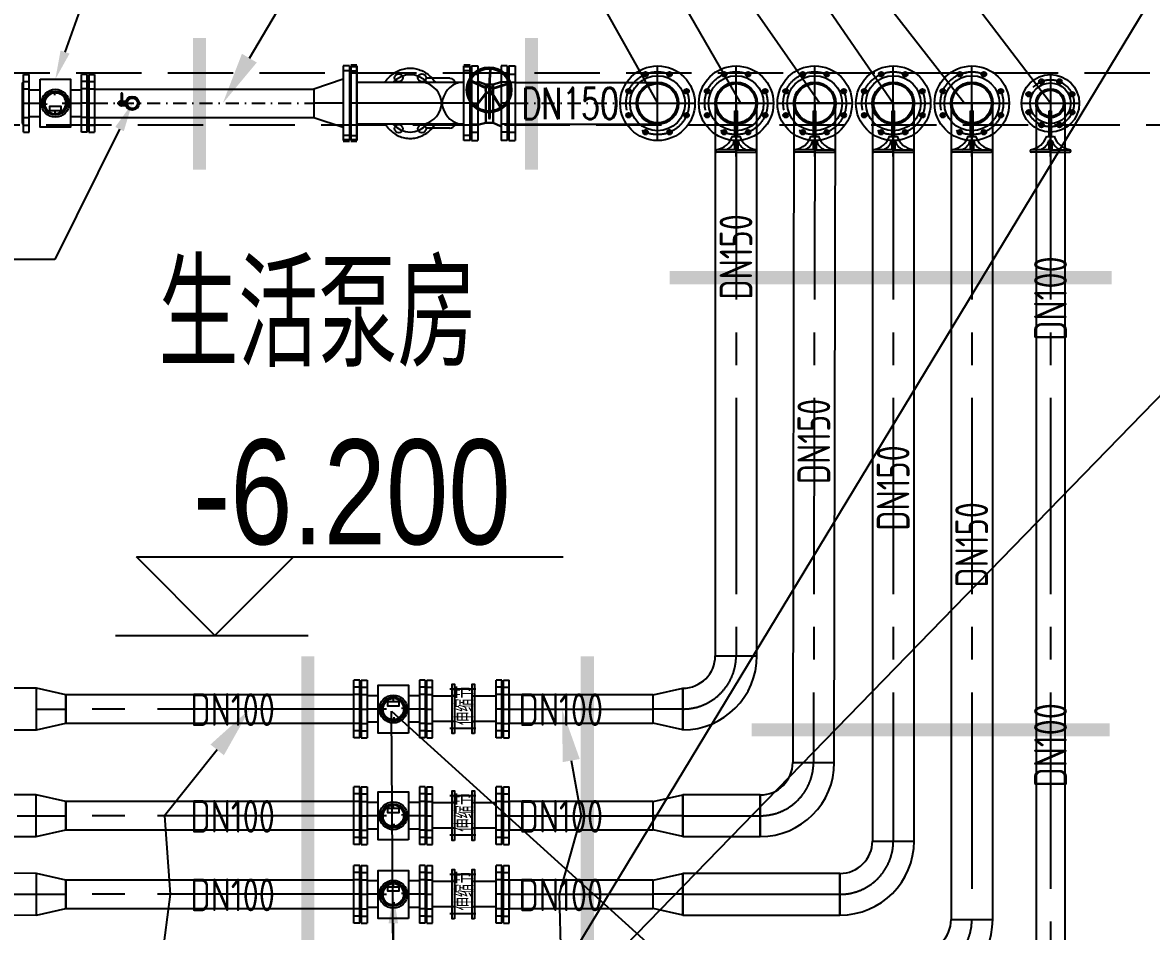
# Model space of a CAD drawing. Header units: millimetres. Extents: x 10779125 to 11142123, y -372083 to -144871.
# Drawn here: x 11118509 to 11122819, y -300528 to -297057 of the extents above; entities that cross this region are included whole.
import ezdxf
from ezdxf import colors
from ezdxf.entities.mleader import LeaderData, LeaderLine
from ezdxf.math import Vec2, Vec3

# ---------------------------------------------------------------- set-up
doc = ezdxf.new("R2010")
doc.units = ezdxf.units.MM
doc.header["$LTSCALE"] = 1000
doc.header["$MEASUREMENT"] = 0
for name, pattern in [('ACAD_ISO03W100', [30, 12, -18]), ('CENTER', [2.9, 2.5, -0.2, 0, -0.2]), ('CENTER2', [1.125, 0.75, -0.125, 0.125, -0.125]), ('DASH', [0.35, 0.25, -0.1]), ('DASHDOT', [1, 0.5, -0.25, 0, -0.25]), ('DASHED', [0.35, 0.25, -0.1])]:
    doc.linetypes.add(name, pattern=pattern)
doc.layers.get('0').update_dxf_attribs({"color": 255, "linetype": 'CONTINUOUS'})
for name, color, linetype in [('1', 255, 'CONTINUOUS'), ('10', 7, 'CONTINUOUS'), ('2细线层', 4, 'CONTINUOUS'), ('3中心线', 1, 'CENTER2'), ('3中心线层', 1, 'CENTER'), ('4虚线层', 6, 'DASHED'), ('6文字层', 3, 'CONTINUOUS'), ('8', 8, 'CONTINUOUS'), ('GPS-文字', 1, 'CONTINUOUS'), ('中文', 4, 'CONTINUOUS')]:
    doc.layers.add(name, color=color, linetype=linetype)
doc.layers.add('_0', color=7, linetype='CONTINUOUS', lineweight=80)
doc.styles.add('_HZTXT', font='tssdeng.shx', dxfattribs={"width": 0.8, "bigfont": 'tssdchn.shx'})
doc.styles.add('AAAASZSY', font='aaaaszsysim.shx', dxfattribs={"width": 0.75, "bigfont": 'aaaaszsyfs.shx'})
doc.styles.add('hz', font='simplex', dxfattribs={"width": 0.7, "bigfont": 'hztxt'})
doc.styles.add('PC_TEXTSTYLE', font='isocp.shx', dxfattribs={"width": 0.8, "bigfont": 'hzfs.shx'})
doc.styles.get("Standard").update_dxf_attribs({"font": 'symbol.ttf'})
doc.styles.add('暖通', font='bzxw.shx', dxfattribs={"width": 0.8, "bigfont": 'bzhz.shx'})

# ---------------------------------------------------------------- blocks, each defined once
blk = doc.blocks.new('bf211016')
at = {"color": 4}
for p, q in [((11151.1, 9608.6, 0), (13170.3, 6671.8, 0)), ((11151.1, 9165.5, 0), (12889.9, 6671.8, 0))]:
    blk.add_line(p, q, dxfattribs=at)
at = {"color": 4, "elevation": 0}
for points in [[(13770.3, 6671.8), (11144.1, 10117.2)], [(11151.1, 9608.6), (13442.7, 6671.8)], [(12588.1, 6671.8), (11151.1, 9165.5)], [(11168.8, 8633.9), (12270.3, 6671.8)]]:
    blk.add_lwpolyline(points, dxfattribs=at)
at = {"layer": '8', "color": 8, "linetype": 'DASH'}
blk.add_line((-10600, 6787.7, 0), (14385.7, 6787.7, 0), dxfattribs=at)
at = {"layer": '8', "color": 8, "linetype": 'DASH', "elevation": 0}
blk.add_lwpolyline([(14385.7, 6587.7), (-10400, 6587.7), (-10400, 855), (6185.7, 855), (6185.7, 655), (1319.7, 655), (1319.7, 0)], dxfattribs=at)
at = {"layer": 'GPS-文字', "linetype": 'Continuous'}
for p, q in [((10580.5, 4639.3, 0), (10280.5, 4939.3, 0)), ((10280.5, 4939.3, 0), (11909.9, 4939.3, 0)), ((10580.5, 4639.3, 0), (10880.5, 4939.3, 0)), ((10201.2, 4639.3, 0), (10935.8, 4639.3, 0))]:
    blk.add_line(p, q, dxfattribs=at)
at = {"layer": '中文'}
for centre, radius in [((12270.3, 6671.8, 0), 75), ((12570.3, 6671.8, 0), 75), ((12870.3, 6671.8, 0), 75), ((13170.3, 6671.8, 0), 75), ((13470.3, 6671.8, 0), 75), ((13770.3, 6671.8, 0), 50)]:
    blk.add_circle(centre, radius, dxfattribs=at)
at = {"layer": 'GPS-文字', "linetype": 'Continuous', "style": '暖通', "width": 0.8}
for s, p in [('生活泵房', (10365.6, 5664.5, 0)), ('-6.200', (10496.1, 4987.5, 0))]:
    blk.add_text(s, height=400, dxfattribs=at).set_placement(p)
blk = doc.blocks.new('DN200法兰侧视图')
at = {"layer": '1', "color": 0}
for p, q in [((132.5, 0), (-132.5, 0)), ((132.5, 0), (137, -3)), ((170, -3), (-170, -3)), ((170, -31), (-170, -31)), ((-132.5, 0), (-137, -3)), ((170, -3), (170, -31))]:
    blk.add_line(p, q, dxfattribs=at)
at = {"layer": '1', "color": 0, "lineweight": 50}
blk.add_line((-170, -3), (-170, -31), dxfattribs=at)
at = {"layer": '3中心线层'}
for p, q in [((-147.5, -3), (-147.5, -31)), ((147.5, -3), (147.5, -31))]:
    blk.add_line(p, q, dxfattribs=at)
blk = doc.blocks.new('DN200Y型过滤器俯视图')
for p, q in [((-400.1, 113.6), (-291.2, 113.6)), ((-464, 95.3), (24, 95.3)), ((-464, -95.3), (24, -95.3)), ((-400.1, -113.6), (-291.2, -113.6))]:
    blk.add_line(p, q)
at = {"color": 1, "linetype": 'ACAD_ISO03W100'}
blk.add_line((-497.2, 0), (55, 0), dxfattribs=at)
for centre in [(-272.6, 116), (-166.9, 116), (-272.6, -116), (-166.9, -116)]:
    blk.add_circle(centre, 18.7)
for centre, start, end in [((-471.1, -9.4), 4.9719, 75.7116), ((-256, -9.4), 104.2884, 175.0281), ((-471.1, 9.4), 284.2884, 355.0281), ((-256, 9.4), 184.9719, 255.7116)]:
    blk.add_arc(centre, 107.9, start, end)
for centre, major_axis, ratio, start_param, end_param in [((-400.1, 6.4), (0, -107.2), 0.429908, 3.141593, 3.735297), ((-219, 6.4), (0, -125.1), 0.889844, 2.360953, 3.922232)]:
    blk.add_ellipse(centre, major_axis=major_axis, ratio=ratio, start_param=start_param, end_param=end_param)
at = {"extrusion": (0, 0, -1)}
for centre, major_axis, ratio, start_param, end_param in [((-400.1, -6.4), (0, 107.2), 0.429908, 3.141593, 3.735297), ((-219, -6.4), (0, 125.1), 0.889844, 2.360953, 3.922232)]:
    blk.add_ellipse(centre, major_axis=major_axis, ratio=ratio, start_param=start_param, end_param=end_param, dxfattribs=at)
for points in [[(-104.8, 95.3), (-106.2, 97.4), (-107.6, 99.5), (-109.1, 101.6), (-112.1, 105.8), (-115.3, 109.8), (-124.7, 120.4), (-131.4, 126.6), (-145.7, 137.7), (-153.3, 142.5), (-169.4, 150.5), (-177.8, 153.6), (-195.1, 158.1), (-203.9, 159.5), (-221.7, 160.4), (-230.7, 159.9), (-248.3, 157), (-256.9, 154.7), (-273.6, 148.2), (-281.7, 144.2), (-296.9, 134.5), (-304, 128.9), (-317.2, 116.4), (-323.2, 109.5), (-328.7, 101.9), (-328.8, 101.8), (-328.9, 101.6), (-330.4, 99.5), (-331.8, 97.4), (-333.2, 95.3)], [(-104.8, -95.3), (-106.2, -97.4), (-107.6, -99.5), (-109.1, -101.6), (-112.1, -105.8), (-115.3, -109.8), (-124.7, -120.4), (-131.4, -126.6), (-145.7, -137.7), (-153.3, -142.5), (-169.4, -150.5), (-177.8, -153.6), (-195.1, -158.1), (-203.9, -159.5), (-221.7, -160.4), (-230.7, -159.9), (-248.3, -157), (-256.9, -154.7), (-273.6, -148.2), (-281.7, -144.2), (-296.9, -134.5), (-304, -128.9), (-317.2, -116.4), (-323.2, -109.5), (-328.7, -101.9), (-328.8, -101.8), (-328.9, -101.6), (-330.4, -99.5), (-331.8, -97.4), (-333.2, -95.3)]]:
    blk.add_open_spline(points, degree=3, knots=[2.19771, 2.19771, 2.19771, 2.19771, 2.249716, 2.249716, 2.249716, 2.353842, 2.353842, 2.540038, 2.540038, 2.726235, 2.726235, 2.912432, 2.912432, 3.098629, 3.098629, 3.284825, 3.284825, 3.471022, 3.471022, 3.657219, 3.657219, 3.843415, 3.843415, 4.029612, 4.029612, 4.03347, 4.03347, 4.03347, 4.085474, 4.085474, 4.085474, 4.085474])
at = {"rotation": 90}
blk.add_blockref('DN200法兰侧视图', (-495, 0), dxfattribs=at)
at = {"xscale": -1, "rotation": 270}
blk.add_blockref('DN200法兰侧视图', (55, 0), dxfattribs=at)
blk = doc.blocks.new('DN150法兰俯视图')
at = {"layer": '1'}
for centre, radius in [((0, 0), 142.5), ((-45.9, 110.9), 9), ((45.9, 110.9), 9), ((-110.9, 45.9), 9), ((0, 0), 80.5), ((110.9, 45.9), 9), ((-110.9, -45.9), 9), ((110.9, -45.9), 9), ((-45.9, -110.9), 9), ((45.9, -110.9), 9)]:
    blk.add_circle(centre, radius, dxfattribs=at)
at = {"layer": '2细线层'}
blk.add_circle((0, 0), 105, dxfattribs=at)
at = {"layer": '3中心线层'}
for p, q in [((0, 142.5), (0, -142.5)), ((-54.9, 110.9), (-36.9, 110.9)), ((-45.9, 119.9), (-45.9, 101.9)), ((36.9, 110.9), (54.9, 110.9)), ((45.9, 119.9), (45.9, 101.9)), ((-119.9, 45.9), (-101.9, 45.9)), ((-110.9, 54.9), (-110.9, 36.9)), ((101.9, 45.9), (119.9, 45.9)), ((110.9, 54.9), (110.9, 36.9)), ((-142.5, 0), (142.5, 0)), ((-110.9, -36.9), (-110.9, -54.9)), ((110.9, -36.9), (110.9, -54.9)), ((-119.9, -45.9), (-101.9, -45.9)), ((101.9, -45.9), (119.9, -45.9)), ((-54.9, -110.9), (-36.9, -110.9)), ((-45.9, -101.9), (-45.9, -119.9)), ((36.9, -110.9), (54.9, -110.9)), ((45.9, -101.9), (45.9, -119.9))]:
    blk.add_line(p, q, dxfattribs=at)
at = {"layer": '4虚线层'}
blk.add_circle((0, 0), 120, dxfattribs=at)
blk = doc.blocks.new('DN100法兰侧视图')
at = {"layer": '1'}
for p, q in [((-22, 110), (0, 110)), ((-22, 110), (-22, -110)), ((0, 110), (0, -110)), ((-25, 77.5), (-22, 82)), ((-25, 77.5), (-25, -77.5)), ((-22, 55), (0, 55)), ((-25, -77.5), (-22, -82)), ((-22, -55), (0, -55)), ((-22, -110), (0, -110))]:
    blk.add_line(p, q, dxfattribs=at)
at = {"layer": '3中心线层'}
for p, q in [((-22, 83.1), (0, 83.1)), ((-25, 0), (0, 0)), ((-22, -83.1), (0, -83.1))]:
    blk.add_line(p, q, dxfattribs=at)
blk = doc.blocks.new('DN100电磁流量计')
for p, q in [((-225.2, 50.8), (-182.6, 50.8)), ((-135, 44.5), (-133.1, 35.9)), ((-129.2, 45.4), (-128.4, 30.7)), ((-123.3, 45.6), (-123.7, 36.8)), ((-117.5, 45), (-118.9, 36.3)), ((-111.7, 43.6), (-114.3, 35.2)), ((-67.6, 50.8), (-25, 50.8)), ((-225.2, 0), (-182.6, 0)), ((-170.6, 2.6), (-161.8, 2.1)), ((-169.9, 8.5), (-161.3, 6.9)), ((-168.4, 14.2), (-160.1, 11.5)), ((-166.2, 19.7), (-158.3, 15.9)), ((-163.4, 24.8), (-156, 20)), ((-159.8, 29.5), (-153.1, 23.8)), ((-155.7, 33.8), (-149.8, 27.3)), ((-151.1, 37.4), (-146.1, 30.2)), ((-146.1, 40.5), (-142, 32.7)), ((-140.7, 42.9), (-137.7, 34.6)), ((-106.2, 41.5), (-109.8, 33.5)), ((-101, 38.7), (-105.6, 31.3)), ((-96.2, 35.3), (-101.8, 28.5)), ((-91.9, 31.3), (-98.3, 25.3)), ((-88.1, 26.8), (-95.3, 21.6)), ((-85, 21.8), (-92.7, 17.6)), ((-82.5, 16.4), (-90.7, 13.3)), ((-80.8, 10.8), (-89.3, 8.7)), ((-79.7, 5), (-88.5, 4)), ((-67.6, 0), (-25, 0)), ((-170.6, -3.3), (-156.3, -2.6)), ((-169.8, -9.1), (-161.2, -7.3)), ((-168.2, -14.8), (-159.9, -11.9)), ((-166, -20.2), (-158.1, -16.3)), ((-163, -25.3), (-155.7, -20.4)), ((-159.4, -30), (-152.8, -24.2)), ((-155.3, -34.2), (-149.5, -27.6)), ((-150.6, -37.8), (-145.7, -30.5)), ((-145.5, -40.8), (-141.6, -32.9)), ((-140.1, -43.1), (-137.2, -34.8)), ((-134.4, -44.6), (-132.6, -36)), ((-125.1, -45.6), (-125.1, -32)), ((-119.2, -45.2), (-120.3, -36.5)), ((-113.4, -44.1), (-115.7, -35.6)), ((-107.8, -42.2), (-111.2, -34.1)), ((-102.5, -39.6), (-106.9, -32)), ((-97.6, -36.4), (-102.9, -29.4)), ((-79.5, -0.9), (-99.4, -0.7)), ((-93.1, -32.6), (-99.3, -26.3)), ((-89.2, -28.2), (-96.1, -22.7)), ((-85.9, -23.3), (-93.4, -18.8)), ((-83.2, -18.1), (-91.3, -14.6)), ((-81.2, -12.5), (-89.7, -10.1)), ((-80, -6.8), (-88.7, -5.5)), ((-225.2, -50.8), (-182.6, -50.8)), ((-67.6, -50.8), (-25, -50.8))]:
    blk.add_line(p, q)
blk.add_lwpolyline([(-182.6, 92.1), (-67.6, 92.1), (-67.6, -91.3), (-182.6, -91.3)], close=True)
blk.add_lwpolyline([(-102.7, -27.8), (-102.7, -12.7), (-147.5, -12.7), (-147.5, -27.8), (-102.7, -27.8)])
for radius in [53.2, 45.6]:
    blk.add_circle((-125.1, 0), radius)
at = {"xscale": -1, "rotation": 180}
blk.add_blockref('DN100法兰侧视图', (-225.2, 0), dxfattribs=at)
at = {"rotation": 180}
blk.add_blockref('DN100法兰侧视图', (-25, 0), dxfattribs=at)
blk = doc.blocks.new('法兰式蝶阀DN150')
at = {"color": 0, "lineweight": 30}
for p, q in [((57.9, -57.7), (85.9, 3)), ((58.3, -58.3), (88.3, 1.8)), ((-74.6, -57.6), (-83, -27)), ((41.6, -60.9), (-12, -19.6)), ((42.2, -60.2), (-11.2, -18.7)), ((71.5, -57.6), (83, -27)), ((-74.6, -84.9), (-87.7, -113)), ((-74.6, -57.6), (-74.6, -84.9)), ((-54.5, -57.6), (-74.6, -57.6)), ((-54.5, -84.9), (-74.6, -84.9)), ((-42.3, -70), (-56.3, -70)), ((-42.8, -72.5), (-56.3, -72.5)), ((-47.9, -57.6), (-54.5, -57.6)), ((-47.9, -84.9), (-54.5, -84.9)), ((-44, -57.6), (-47.9, -57.6)), ((-44, -84.9), (-47.9, -84.9)), ((-36.7, -57.6), (-44, -57.6)), ((-38.4, -84.9), (-44, -84.9)), ((-42.8, -72.5), (-4.4, -72.5)), ((-42.3, -70), (-4.2, -70)), ((-38.4, -84.9), (30.5, -84.9)), ((-36.7, -57.6), (43.7, -57.6)), ((41, -78), (-16.5, -114.1)), ((41.8, -78.7), (-16, -114.8)), ((15.9, -72.5), (-4.4, -72.5)), ((15.8, -70), (-4.2, -70)), ((37.4, -70), (15.8, -70)), ((37.9, -72.5), (15.9, -72.5)), ((30.5, -84.9), (43.7, -84.9)), ((31.8, -57.6), (43.7, -57.6)), ((37.4, -70), (55.9, -70)), ((37.9, -72.5), (55.9, -72.5)), ((43.7, -57.6), (48.1, -57.6)), ((43.7, -84.9), (48.1, -84.9)), ((54.7, -57.6), (48.1, -57.6)), ((54.7, -84.9), (48.1, -84.9)), ((54.7, -57.6), (71.5, -57.6)), ((54.7, -84.9), (70, -84.9)), ((55, -82.4), (74.9, -147.3)), ((55.9, -82.1), (76.2, -146.9)), ((64.7, -71), (131.9, -75.9)), ((64.8, -70.5), (132, -74.4)), ((71.5, -84.9), (70, -84.9)), ((71.5, -57.6), (71.5, -84.9)), ((71.5, -84.9), (80, -113))]:
    blk.add_line(p, q, dxfattribs=at)
for radius in [85.9, 80.9, 13.2]:
    blk.add_circle((51.2, -70), radius, dxfattribs=at)
for centre, start, end in [((-57.4, -71.2), 48.387, 311.613), ((57, -71.2), 228.387, 131.613)]:
    blk.add_arc(centre, 1.65, start, end, dxfattribs=at)
at = {"layer": '1'}
for p, q in [((-105, 0), (-109.5, -3)), ((105, 0), (-105, 0)), ((105, 0), (109.5, -3)), ((-142.5, -3), (-142.5, -27)), ((142.5, -3), (-142.5, -3)), ((142.5, -27), (-142.5, -27)), ((-80.5, -3), (-80.5, -27)), ((80.5, -3), (80.5, -27)), ((142.5, -3), (142.5, -27)), ((-142.5, -139.5), (-142.5, -115.5)), ((142.5, -115.5), (-142.5, -115.5)), ((-80.5, -139.5), (-80.5, -115.5)), ((80.5, -139.5), (80.5, -115.5)), ((142.5, -139.5), (142.5, -115.5)), ((142.5, -139.5), (-142.5, -139.5)), ((-105, -142.5), (-109.5, -139.5)), ((105, -142.5), (-105, -142.5)), ((105, -142.5), (109.5, -139.5))]:
    blk.add_line(p, q, dxfattribs=at)
at = {"layer": '3中心线层'}
for p, q in [((-110.9, -3), (-110.9, -27)), ((0, -3), (0, -27)), ((110.9, -3), (110.9, -27)), ((-110.9, -139.5), (-110.9, -115.5)), ((0, -139.5), (0, -115.5)), ((110.9, -139.5), (110.9, -115.5))]:
    blk.add_line(p, q, dxfattribs=at)
blk = doc.blocks.new('DN150法兰侧视图')
at = {"layer": '1'}
for p, q in [((-24, 142.5), (0, 142.5)), ((-24, 142.5), (-24, -142.5)), ((0, 142.5), (0, -142.5)), ((-27, 105), (-24, 109.5)), ((-27, 105), (-27, -105)), ((-24, 80.5), (0, 80.5)), ((-24, -80.5), (0, -80.5)), ((-27, -105), (-24, -109.5)), ((-24, -142.5), (0, -142.5))]:
    blk.add_line(p, q, dxfattribs=at)
at = {"layer": '3中心线层'}
for p, q in [((-24, 110.9), (0, 110.9)), ((-24, 0), (0, 0)), ((-24, -110.9), (0, -110.9))]:
    blk.add_line(p, q, dxfattribs=at)
blk = doc.blocks.new('150')
at = {"layer": '1'}
for p, q in [((160, 93.5), (160, 252.5)), ((36, -30.5), (-123, -30.5))]:
    blk.add_line(p, q, dxfattribs=at)
for radius in [283, 124]:
    blk.add_arc((160, -30.5), radius, 90, 180, dxfattribs=at)
at = {"layer": '3中心线层'}
blk.add_arc((160, -30.5), 203.5, 90, 180, dxfattribs=at)
blk = doc.blocks.new('SDFSDFSDFSE')
for p, q in [((-4.6, -96.9), (-4.6, 0)), ((4.6, -96.9), (4.6, 0)), ((-14.3, -96.9), (14.3, -96.9)), ((0, -112.6), (-5.9, -112.6)), ((-5.9, -112.6), (-5.9, -147.8)), ((0, -112.6), (5.9, -112.6)), ((5.9, -112.6), (5.9, -147.8)), ((0, -147.8), (-72.9, -147.8)), ((0, -157.8), (-72.9, -157.8)), ((0, -147.8), (72.9, -147.8)), ((0, -157.8), (72.9, -157.8))]:
    blk.add_line(p, q)
at = {"lineweight": -2}
blk.add_line((-4.6, 0), (4.6, 0), dxfattribs=at)
for centre, radius, start, end in [((-88.4, -70.8), 78.5, 281.3891, 340.6288), ((-59.5, -96.9), 55.9, 294.3464, 343.6243), ((59.5, -96.9), 55.9, 196.3757, 245.6536), ((88.4, -70.8), 78.5, 199.3712, 258.6109), ((-72.9, -152.8), 5.01, 90, 270), ((72.9, -152.8), 5.01, 270, 90)]:
    blk.add_arc(centre, radius, start, end)
at = {"layer": '3中心线'}
blk.add_line((0, -173.5), (0, -26), dxfattribs=at)
blk = doc.blocks.new('DN100法兰俯视图')
at = {"layer": '1'}
for centre, radius in [((0, 0), 110), ((-34.4, 83.1), 9), ((34.4, 83.1), 9), ((-83.1, 34.4), 9), ((0, 0), 55), ((83.1, 34.4), 9), ((-83.1, -34.4), 9), ((83.1, -34.4), 9), ((-34.4, -83.1), 9), ((34.4, -83.1), 9)]:
    blk.add_circle(centre, radius, dxfattribs=at)
at = {"layer": '2细线层'}
blk.add_circle((0, 0), 77.5, dxfattribs=at)
at = {"layer": '3中心线层'}
for p, q in [((-34.4, 92.1), (-34.4, 74.1)), ((0, 110), (0, -110)), ((34.4, 92.1), (34.4, 74.1)), ((-83.1, 43.4), (-83.1, 25.4)), ((-43.4, 83.1), (-25.4, 83.1)), ((25.4, 83.1), (43.4, 83.1)), ((83.1, 43.4), (83.1, 25.4)), ((-110, 0), (110, 0)), ((-92.1, 34.4), (-74.1, 34.4)), ((74.1, 34.4), (92.1, 34.4)), ((-92.1, -34.4), (-74.1, -34.4)), ((-83.1, -25.4), (-83.1, -43.4)), ((74.1, -34.4), (92.1, -34.4)), ((83.1, -25.4), (83.1, -43.4)), ((-43.4, -83.1), (-25.4, -83.1)), ((-34.4, -74.1), (-34.4, -92.1)), ((25.4, -83.1), (43.4, -83.1)), ((34.4, -74.1), (34.4, -92.1))]:
    blk.add_line(p, q, dxfattribs=at)
at = {"layer": '4虚线层'}
blk.add_circle((0, 0), 90, dxfattribs=at)
blk = doc.blocks.new('FSFSDFS')
at = {"linetype": 'Continuous', "lineweight": 35}
for p, q in [((-6.2, 43.2), (-6.2, 23.4)), ((-6.2, 43.2), (-4.1, 43.2)), ((-5.4, 44), (-5.4, 23.6)), ((-4.6, 44), (-5.4, 44)), ((-4.6, 32.4), (-4.6, 44)), ((-1.5, 48.8), (-1.6, 49.3)), ((-1.6, 49.3), (1.6, 49.3)), ((1.5, 48.8), (1.6, 49.3)), ((4.1, 43.2), (6.2, 43.2)), ((4.6, 32.4), (4.6, 44)), ((5.4, 44), (4.6, 44)), ((5.4, 44), (5.4, 23.6)), ((6.2, 43.2), (6.2, 23.4)), ((-6.6, 39.4), (-6.6, 36.2)), ((-6.2, 38.5), (-6.6, 38.5)), ((-6.2, 37.1), (-6.6, 37.1)), ((-6.2, 26.9), (-4.1, 26.9)), ((-5.4, 26.2), (-0.6, 26.2)), ((-4.6, 32.4), (-4.1, 32.4)), ((-1.5, 26.8), (-1.6, 26.3)), ((1.6, 26.3), (-1.6, 26.3)), ((0.6, 26.2), (5.4, 26.2)), ((1.5, 26.8), (1.6, 26.3)), ((2.3, 26.9), (2.2, 26.7)), ((4.6, 32.4), (4.1, 32.4)), ((4.1, 26.9), (6.2, 26.9)), ((34.1, 38.5), (6.2, 38.5)), ((34.1, 37.1), (6.2, 37.1)), ((34.1, 39.4), (34.1, 36.2))]:
    blk.add_line(p, q, dxfattribs=at)
for radius in [24.2, 19.1, 19.1]:
    blk.add_circle((0, 0), radius)
for centre, radius, start, end in [((-5.4, 43.2), 0.774, 90, 180), ((21.6, 37.8), 26.3, 155.1031, 204.8969), ((-4.6, 43.2), 0.774, 25.0213, 90), ((-1.5, 48.5), 0.774, 97.9622, 155.1032), ((0, 37.8), 11.6, 82.0378, 97.9622), ((0, 37.8), 11.1, 82.0378, 97.9622), ((1.5, 48.5), 0.774, 24.8968, 82.0378), ((-21.6, 37.8), 26.3, 335.1031, 24.8969), ((4.6, 43.2), 0.774, 90, 154.9566), ((5.4, 43.2), 0.774, 0, 90), ((-6.2, 37.8), 1.67, 103.5362, 256.4638), ((0, 32.4), 4.65, 180, 226.6869), ((0, 37.8), 11.6, 249.2669, 290.7331), ((-1.5, 27.1), 0.774, 204.8967, 262.0378), ((0, 37.8), 11.1, 262.0378, 277.9622), ((1.5, 27.1), 0.774, 277.9622, 335.1031), ((0, 32.4), 4.65, 313.2993, 0), ((33.7, 37.8), 1.67, 283.5362, 76.4638)]:
    blk.add_arc(centre, radius, start, end, dxfattribs=at)
for points, knots in [([(-1.5, 26.8), (-1.7, 27.2), (-2, 27.8), (-2.4, 28.8), (-2.7, 29.6), (-2.9, 30.5), (-3.1, 31.2), (-3.3, 31.9), (-3.4, 32.5), (-3.5, 33.1), (-3.6, 33.6), (-3.7, 34.1), (-3.8, 34.6), (-3.8, 35.1), (-3.9, 35.5), (-3.9, 35.9), (-3.9, 36.3), (-3.9, 36.8), (-4, 37.2), (-4, 37.6), (-4, 38), (-4, 38.5), (-3.9, 38.9), (-3.9, 39.3), (-3.9, 39.7), (-3.9, 40.1), (-3.8, 40.6), (-3.8, 41), (-3.7, 41.5), (-3.6, 42), (-3.5, 42.5), (-3.4, 43.1), (-3.3, 43.7), (-3.1, 44.4), (-2.9, 45.1), (-2.7, 46), (-2.4, 46.8), (-2, 47.8), (-1.7, 48.5), (-1.5, 48.8)], [0, 0, 0, 0, 0.627458, 1.194277, 1.712384, 2.184886, 2.61352, 3.003697, 3.359246, 3.681343, 3.981893, 4.27352, 4.543691, 4.790444, 5.025742, 5.260152, 5.49516, 5.730147, 5.964802, 6.19909, 6.433161, 6.667211, 6.901411, 7.136134, 7.371141, 7.604169, 7.836632, 8.079283, 8.343391, 8.628142, 8.926523, 9.249387, 9.605282, 9.99642, 10.42616, 10.900164, 11.418391, 11.98261, 12.603284, 12.603284, 12.603284, 12.603284]), ([(-1.5, 48.8), (-1.6, 48.8), (-1.8, 48.9), (-2, 48.9), (-2.1, 48.9), (-2.2, 48.9), (-2.2, 48.9)], [0, 0, 0, 0, 0.1401622, 0.2568665, 0.3394252, 0.3882884, 0.3882884, 0.3882884, 0.3882884]), ([(1.5, 48.8), (1.6, 48.8), (1.8, 48.9), (2, 48.9), (2.1, 48.9), (2.2, 48.9), (2.2, 48.9)], [0, 0, 0, 0, 0.1401622, 0.2568665, 0.3394252, 0.3882884, 0.3882884, 0.3882884, 0.3882884]), ([(1.5, 48.8), (1.7, 48.4), (2, 47.8), (2.4, 46.8), (2.7, 45.9), (2.9, 45.1), (3.1, 44.4), (3.3, 43.7), (3.4, 43.1), (3.5, 42.5), (3.6, 42), (3.7, 41.5), (3.8, 41), (3.8, 40.5), (3.9, 40.1), (3.9, 39.7), (3.9, 39.2), (3.9, 38.8), (4, 38.4), (4, 38), (4, 37.6), (4, 37.1), (3.9, 36.7), (3.9, 36.3), (3.9, 35.9), (3.9, 35.5), (3.8, 35), (3.8, 34.6), (3.7, 34.1), (3.6, 33.6), (3.5, 33.1), (3.4, 32.5), (3.3, 31.9), (3.1, 31.2), (2.9, 30.4), (2.7, 29.6), (2.4, 28.7), (2, 27.8), (1.7, 27.1), (1.5, 26.8)], [0, 0, 0, 0, 0.627458, 1.194277, 1.712384, 2.184886, 2.61352, 3.003697, 3.359246, 3.681343, 3.981893, 4.27352, 4.543691, 4.790444, 5.025742, 5.260152, 5.49516, 5.730147, 5.964802, 6.19909, 6.433161, 6.667211, 6.901411, 7.136134, 7.371141, 7.604169, 7.836632, 8.079283, 8.343391, 8.628142, 8.926523, 9.249387, 9.605282, 9.99642, 10.42616, 10.900164, 11.418391, 11.98261, 12.603284, 12.603284, 12.603284, 12.603284]), ([(-6.2, 25.5), (-6.2, 25.5), (-6.2, 25.7), (-6.1, 25.9), (-5.9, 26.1), (-5.7, 26.2), (-5.5, 26.2), (-5.4, 26.2)], [0, 0, 0, 0, 0.1280971, 0.257425, 0.3887199, 0.5219526, 0.6563691, 0.6563691, 0.6563691, 0.6563691]), ([(-1.5, 26.8), (-1.6, 26.8), (-1.8, 26.7), (-2, 26.7), (-2.1, 26.7), (-2.2, 26.7), (-2.2, 26.7)], [0, 0, 0, 0, 0.1401622, 0.2568665, 0.3394252, 0.3882884, 0.3882884, 0.3882884, 0.3882884]), ([(1.5, 26.8), (1.6, 26.8), (1.8, 26.7), (2, 26.7), (2.1, 26.7), (2.2, 26.7), (2.2, 26.7)], [0, 0, 0, 0, 0.1401622, 0.2568665, 0.3394252, 0.3882884, 0.3882884, 0.3882884, 0.3882884]), ([(5.4, 26.2), (5.5, 26.2), (5.7, 26.2), (5.9, 26.1), (6.1, 25.9), (6.2, 25.7), (6.2, 25.5), (6.2, 25.5)], [0, 0, 0, 0, 0.1344165, 0.2676493, 0.3989441, 0.528272, 0.6563691, 0.6563691, 0.6563691, 0.6563691])]:
    blk.add_open_spline(points, degree=3, knots=knots, dxfattribs=at)

msp = doc.modelspace()

# ---------------------------------------------------------------- linework, layer by layer
for p, q in [((11119733.3, -297273.2, 0), (11119620.5, -297311, 0)), ((11118784.2, -297311, 0), (11119620.5, -297311, 0)), ((11119620.5, -297311, 0), (11119620.5, -297419, 0)), ((11118784.2, -297419, 0), (11119620.5, -297419, 0)), ((11119620.5, -297419, 0), (11119733.3, -297456.8, 0)), ((11118674.4, -299624.7, 0), (11118561.7, -299599.2, 0)), ((11120917.1, -299624.7, 0), (11121029.9, -299599.2, 0)), ((11118674.4, -299732.7, 0), (11118674.4, -299624.7, 0)), ((11120917.1, -299732.7, 0), (11120917.1, -299624.7, 0)), ((11118561.7, -299758.2, 0), (11118674.4, -299732.7, 0)), ((11121029.9, -299758.2, 0), (11120917.1, -299732.7, 0)), ((11118674.4, -300032.3, 0), (11118561.6, -300006.8, 0)), ((11120917.1, -300032.3, 0), (11121029.8, -300006.8, 0)), ((11118674.4, -300140.3, 0), (11118674.4, -300032.3, 0)), ((11120917.1, -300140.3, 0), (11120917.1, -300032.3, 0)), ((11118561.6, -300165.8, 0), (11118674.4, -300140.3, 0)), ((11121029.8, -300165.8, 0), (11120917.1, -300140.3, 0)), ((11118674.4, -300332.3, 0), (11118561.7, -300306.8, 0)), ((11120917.1, -300332.3, 0), (11121029.9, -300306.8, 0)), ((11118674.4, -300440.3, 0), (11118674.4, -300332.3, 0)), ((11120917.1, -300440.3, 0), (11120917.1, -300332.3, 0)), ((11118561.7, -300465.8, 0), (11118674.4, -300440.3, 0)), ((11121029.9, -300465.8, 0), (11120917.1, -300440.3, 0))]:
    msp.add_line(p, q)
at = {"color": 3}
for p, q in [((11120389.7, -297285.5, 0), (11120933.4, -297285.5, 0)), ((11120389.7, -297444.5, 0), (11120933.4, -297444.5, 0))]:
    msp.add_line(p, q, dxfattribs=at)
at = {"color": 5, "lineweight": -2, "const_width": 50}
for points in [[(11119184.6, -297618.7), (11119184.6, -297116.3)], [(11120452.3, -297618.7), (11120452.3, -297116.3)], [(11120979.3, -298031), (11122666.9, -298031)], [(11119598.4, -299477.9), (11119598.4, -301181.1)], [(11120665.1, -299477.9), (11120665.1, -301181.1)], [(11121292.8, -299758), (11122658.9, -299758)]]:
    msp.add_lwpolyline(points, dxfattribs=at)
at = {"lineweight": -2, "elevation": 0}
for points in [[(11121153.9, -297365), (11121153.9, -299475.2), (11121312.9, -299475.2), (11121312.9, -297365)], [(11121453.9, -297365), (11121449.3, -299882.8), (11121608.3, -299882.8), (11121612.9, -297365)], [(11121753.9, -297365), (11121753.9, -300182.8), (11121912.9, -300182.8), (11121912.9, -297365)], [(11122053.9, -297365), (11122053.9, -300482.8), (11122212.9, -300482.8), (11122212.9, -297365)], [(11117466, -299758.2), (11118561.7, -299758.2), (11118561.7, -299599.2), (11117466, -299599.2)], [(11115363.7, -300165.2), (11118561.6, -300165.8), (11118561.6, -300006.8), (11115363.7, -300006.2)], [(11121029.8, -300165.8), (11121325.3, -300165.8), (11121325.3, -300006.8), (11121029.8, -300006.8)], [(11113969.5, -300465.2), (11118561.7, -300465.8), (11118561.7, -300306.8), (11113969.5, -300306.2)], [(11121029.8, -300465.8), (11121629.9, -300465.8), (11121629.9, -300306.8), (11121029.8, -300306.8)]]:
    msp.add_lwpolyline(points, close=True, dxfattribs=at)
msp.add_circle((11118928.1, -297365, 0), 20)
at = {"layer": '3中心线', "lineweight": -2}
for p, q in [((11121233.4, -297365, 0), (11121233.4, -299475.2, 0)), ((11121533.4, -297365, 0), (11121528.8, -299882.8, 0)), ((11121833.4, -297365, 0), (11121833.4, -300182.8, 0)), ((11122133.4, -297365, 0), (11122133.4, -300482.8, 0)), ((11117466, -299678.7, 0), (11118561.7, -299678.7, 0)), ((11115363.7, -300085.7, 0), (11118561.6, -300086.3, 0)), ((11121029.8, -300086.3, 0), (11121325.3, -300086.3, 0)), ((11113969.5, -300385.7, 0), (11118561.7, -300386.3, 0)), ((11121029.8, -300386.3, 0), (11121629.9, -300386.3, 0))]:
    msp.add_line(p, q, dxfattribs=at)
at = {"layer": '3中心线'}
for p, q in [((11122434.2, -297365, 0), (11122434.2, -300859.3, 0)), ((11119774.4, -299678.7, 0), (11118674.4, -299678.7, 0)), ((11120367.1, -299678.7, 0), (11120917.1, -299678.7, 0)), ((11119774.4, -300086.3, 0), (11118674.4, -300086.3, 0)), ((11120367.1, -300086.3, 0), (11120917.1, -300086.3, 0)), ((11119774.4, -300386.3, 0), (11118674.4, -300386.3, 0)), ((11120367.1, -300386.3, 0), (11120917.1, -300386.3, 0))]:
    msp.add_line(p, q, dxfattribs=at)
at = {"layer": '3中心线层', "linetype": 'DASHDOT', "ltscale": 0.1}
for p, q in [((11118784.2, -297365, 0), (11119620.5, -297365, 0)), ((11120389.7, -297365, 0), (11120933.4, -297365, 0))]:
    msp.add_line(p, q, dxfattribs=at)
at = {"layer": '3中心线层', "lineweight": -3}
for p, q in [((11119733.3, -297365, 0), (11119620.5, -297365, 0)), ((11118561.7, -299678.7, 0), (11118674.4, -299678.7, 0)), ((11121029.9, -299678.7, 0), (11120917.1, -299678.7, 0)), ((11118561.6, -300086.3, 0), (11118674.4, -300086.3, 0)), ((11121029.8, -300086.3, 0), (11120917.1, -300086.3, 0)), ((11118561.7, -300386.3, 0), (11118674.4, -300386.3, 0)), ((11121029.9, -300386.3, 0), (11120917.1, -300386.3, 0))]:
    msp.add_line(p, q, dxfattribs=at)
at = {"layer": '6文字层'}
for p, q in [((11120240.1, -299602.8, 0), (11120140.7, -299602.8, 0)), ((11120157.7, -299629.5, 0), (11120074.6, -299629.5, 0)), ((11120317.1, -299629.5, 0), (11120225, -299629.5, 0)), ((11120157.7, -299726.7, 0), (11120074.6, -299726.7, 0)), ((11120317.1, -299726.7, 0), (11120225, -299726.7, 0)), ((11120240.1, -299753.4, 0), (11120140.7, -299753.4, 0)), ((11120157.6, -300037.1, 0), (11120074.5, -300037.1, 0)), ((11120240, -300010.4, 0), (11120140.6, -300010.4, 0)), ((11120317.1, -300037.1, 0), (11120225, -300037.1, 0)), ((11120157.6, -300134.3, 0), (11120074.5, -300134.3, 0)), ((11120317.1, -300134.3, 0), (11120225, -300134.3, 0)), ((11120240, -300161, 0), (11120140.6, -300161, 0)), ((11120157.7, -300337.2, 0), (11120074.6, -300337.2, 0)), ((11120240.1, -300310.5, 0), (11120140.7, -300310.5, 0)), ((11120317.1, -300337.2, 0), (11120225, -300337.2, 0)), ((11120157.7, -300434.4, 0), (11120074.6, -300434.4, 0)), ((11120317.1, -300434.4, 0), (11120225, -300434.4, 0)), ((11120240.1, -300461.1, 0), (11120140.7, -300461.1, 0))]:
    msp.add_line(p, q, dxfattribs=at)
at = {"layer": '6文字层', "elevation": 0}
for points in [[(11120157.7, -299772.8), (11120148.7, -299772.8), (11120148.7, -299583.4), (11120157.7, -299583.4)], [(11120234, -299772.8), (11120225, -299772.8), (11120225, -299583.4), (11120234, -299583.4)], [(11120157.6, -300180.4), (11120148.6, -300180.4), (11120148.6, -299991), (11120157.6, -299991)], [(11120234, -300180.4), (11120225, -300180.4), (11120225, -299991), (11120234, -299991)], [(11120157.7, -300480.5), (11120148.7, -300480.5), (11120148.7, -300291.1), (11120157.7, -300291.1)], [(11120234, -300480.5), (11120225, -300480.5), (11120225, -300291.1), (11120234, -300291.1)]]:
    msp.add_lwpolyline(points, close=True, dxfattribs=at)
at = {"layer": '_0', "lineweight": -2}
for p, q in [((11118561.7, -299758.2, 0), (11118561.7, -299599.2, 0)), ((11121029.9, -299758.2, 0), (11121029.9, -299599.2, 0)), ((11118561.6, -300165.8, 0), (11118561.6, -300006.8, 0)), ((11121029.8, -300165.8, 0), (11121029.8, -300006.8, 0)), ((11118561.7, -300465.8, 0), (11118561.7, -300306.8, 0)), ((11121029.9, -300465.8, 0), (11121029.9, -300306.8, 0))]:
    msp.add_line(p, q, dxfattribs=at)
at = {"layer": '_0', "lineweight": -2, "elevation": 0}
for points in [[(11122380.2, -297365), (11122488.2, -297365), (11122488.2, -300859.3), (11122380.2, -300859.3)], [(11118674.4, -299732.7), (11119774.4, -299732.7), (11119774.4, -299624.7), (11118674.4, -299624.7)], [(11120367.1, -299732.7), (11120917.1, -299732.7), (11120917.1, -299624.7), (11120367.1, -299624.7)], [(11118674.4, -300140.3), (11119774.4, -300140.3), (11119774.4, -300032.3), (11118674.4, -300032.3)], [(11120367.1, -300140.3), (11120917.1, -300140.3), (11120917.1, -300032.3), (11120367.1, -300032.3)], [(11118674.4, -300440.3), (11119774.4, -300440.3), (11119774.4, -300332.3), (11118674.4, -300332.3)], [(11120367.1, -300440.3), (11120917.1, -300440.3), (11120917.1, -300332.3), (11120367.1, -300332.3)]]:
    msp.add_lwpolyline(points, close=True, dxfattribs=at)

# ---------------------------------------------------------------- block references
at = {"lineweight": -2}
for name, p in [('bf211016', (11108663.1, -304036.8, 0)), ('SDFSDFSDFSE', (11121233.4, -297394.5, 0)), ('SDFSDFSDFSE', (11121533.4, -297394.5, 0)), ('SDFSDFSDFSE', (11121833.4, -297394.5, 0)), ('SDFSDFSDFSE', (11122133.4, -297394.5, 0)), ('SDFSDFSDFSE', (11122433.4, -297394.5, 0))]:
    msp.add_blockref(name, p, dxfattribs=at)
at = {"color": 0, "lineweight": -3, "yscale": 0.8382352941176471, "zscale": 0.8382352941176471}
for xscale, rotation in [(-0.8382352941176471, 270), (-0.8382352941176471, 270), (0.8382352941176471, 89.99999999999999)]:
    msp.add_blockref('DN200法兰侧视图', (11119759.2, -297365, 0), dxfattribs=dict(at, xscale=xscale, rotation=rotation))
at = {"xscale": 0.8382352941176471, "yscale": 0.8382352941176471, "zscale": 0.8382352941176471, "rotation": 179.9999999999999}
msp.add_blockref('DN200Y型过滤器俯视图', (11119805.3, -297365, 0), dxfattribs=at)
at = {"lineweight": -2, "rotation": 180}
for p in [(11121189.9, -299505.7, 0), (11121485.3, -299913.3, 0), (11121789.9, -300213.3, 0), (11122089.9, -300513.3, 0)]:
    msp.add_blockref('150', p, dxfattribs=at)
at = {"layer": '1', "lineweight": -3, "xscale": 1.08, "yscale": 1.08, "zscale": 1.08, "rotation": 90}
msp.add_blockref('FSFSDFS', (11118928.1, -297365, 52), dxfattribs=at)
at = {"layer": '10'}
for name, p, rotation in [('法兰式蝶阀DN150', (11120220.3, -297365, 0), 89.99999999999999), ('DN150法兰俯视图', (11120933.4, -297365, 0), 89.99999999999997), ('DN150法兰俯视图', (11121233.4, -297365, 0), 89.99999999999997), ('DN150法兰俯视图', (11121533.4, -297365, 0), 89.99999999999997), ('DN150法兰俯视图', (11121833.4, -297365, 0), 89.99999999999997), ('DN150法兰俯视图', (11122133.4, -297365, 0), 89.99999999999997), ('DN100法兰侧视图', (11119774.4, -299678.7, 0), 179.9999999999999), ('DN100电磁流量计', (11119799.4, -299678.7, 0), 179.9999999999999), ('DN100法兰侧视图', (11120317.1, -299678.7, 0), 179.9999999999999), ('DN100法兰侧视图', (11119774.4, -300086.3, 0), 179.9999999999999), ('DN100电磁流量计', (11119799.4, -300086.3, 0), 179.9999999999999), ('DN100法兰侧视图', (11120317.1, -300086.3, 0), 179.9999999999999), ('DN100法兰侧视图', (11119774.4, -300386.3, 0), 179.9999999999999), ('DN100电磁流量计', (11119799.4, -300386.3, 0), 179.9999999999999), ('DN100法兰侧视图', (11120317.1, -300386.3, 0), 179.9999999999999)]:
    msp.add_blockref(name, p, dxfattribs=dict(at, rotation=rotation))
for name, p in [('DN150法兰侧视图', (11120389.7, -297365, 0)), ('DN100电磁流量计', (11118759.2, -297365, 0)), ('DN100法兰侧视图', (11118784.2, -297365, 0))]:
    msp.add_blockref(name, p, dxfattribs=at)
at = {"layer": '10', "xscale": -1, "rotation": 180}
for p in [(11120074.6, -299678.7, 0), (11120367.1, -299678.7, 0), (11120074.5, -300086.3, 0), (11120367.1, -300086.3, 0), (11120074.6, -300386.3, 0), (11120367.1, -300386.3, 0)]:
    msp.add_blockref('DN100法兰侧视图', p, dxfattribs=at)
at = {"layer": '_0', "lineweight": -2}
msp.add_blockref('DN100法兰俯视图', (11122433.4, -297365, 0), dxfattribs=at)

# ---------------------------------------------------------------- texts
at = {"lineweight": -2, "style": 'hz', "width": 0.7}
msp.add_text('DN150', height=120, dxfattribs=at).set_placement((11120414.9, -297425.5, -74.2))
at = {"char_height": 125, "attachment_point": 1, "rotation": 90, "style": 'PC_TEXTSTYLE'}
for s, insert in [('DN150', (11121170.3, -298115.2, 0)), ('DN100', (11122371.1, -298272.4, 0)), ('DN150', (11121467.6, -298820, 0)), ('DN150', (11121770.3, -298997.8, 0)), ('DN150', (11122070.3, -299214.9, 0)), ('DN100', (11122371.1, -299978.8, 0))]:
    msp.add_mtext_dynamic_manual_height_columns(s, width=264.892, gutter_width=12.5, heights=[0], dxfattribs=dict(at, insert=insert))
at = {"char_height": 125, "attachment_point": 1, "style": 'PC_TEXTSTYLE'}
for insert in [(11119149.8, -299618.4, 0), (11120402.8, -299618.4, 0), (11119149.7, -300026, 0), (11120402.7, -300026, 0), (11119149.8, -300326.1, 0), (11120402.8, -300326.1, 0)]:
    msp.add_mtext_dynamic_manual_height_columns('DN100', width=264.892, gutter_width=12.5, heights=[0], dxfattribs=dict(at, insert=insert))
at = {"layer": '6文字层', "char_height": 70, "attachment_point": 3, "rotation": 90, "style": 'AAAASZSY'}
for insert in [(11120160.6, -299589.8, -1462.3), (11120160.5, -299997.4, -1462.3), (11120160.6, -300297.5, -1462.3)]:
    msp.add_mtext_dynamic_manual_height_columns('伸缩节', width=680.901, gutter_width=1000, heights=[0], dxfattribs=dict(at, insert=insert))

# ---------------------------------------------------------------- leaders
at = {"lineweight": -2}
ml = msp.add_multileader_mtext('Standard', dxfattribs=at)
ml.set_content('1', color=42)
ml.set_leader_properties(color=42)
ml.build(insert=Vec2(0, 0))
ml.multileader.update_dxf_attribs({"text_left_attachment_type": 6, "text_right_attachment_type": 6, "dogleg_length": 50, "arrow_head_size": 200})
ctx = ml.context
ctx.base_point, ctx.char_height, ctx.arrow_head_size, ctx.landing_gap_size, ctx.plane_origin = Vec3(11123508.3, -290261.9, 0), 400, 200, 20, Vec3(11119273.5, -297365, 0)
ctx.left_attachment, ctx.right_attachment = 6, 6
notes = []
notes.append((ctx, [(0, (1, 1, 0), (11123458.3, -290261.9, 0), (1, 0), 50, [(0, [(11119273.5, -297365, 0)], 0, [])])]))
ctx.mtext.insert, ctx.mtext.flow_direction = Vec3(11123528.3, -289781.9, 0), 5
ml = msp.add_multileader_mtext('Standard', dxfattribs=at)
ml.set_content('17、18、19、20', color=42)
ml.set_leader_properties(color=42)
ml.build(insert=Vec2(0, 0))
ml.multileader.update_dxf_attribs({"text_left_attachment_type": 6, "text_right_attachment_type": 6, "dogleg_length": 50, "arrow_head_size": 200})
ctx = ml.context
ctx.base_point, ctx.char_height, ctx.arrow_head_size, ctx.landing_gap_size, ctx.plane_origin = Vec3(11123578.6, -295790.8, 0), 400, 200, 20, Vec3(11120568.3, -299678.7, 0)
ctx.left_attachment, ctx.right_attachment = 6, 6
notes.append((ctx, [(0, (1, 1, 0), (11123528.6, -295790.8, 0), (1, 0), 50, [(3, [(11120568.3, -299678.7, 0), (11120642.1, -300086.3, 0), (11120557.7, -300386.3, 0), (11120565.6, -300686.3, 0)], 0, [])])]))
ctx.mtext.insert, ctx.mtext.flow_direction = Vec3(11123598.6, -295310.8, 0), 5
ml = msp.add_multileader_mtext('Standard', dxfattribs=at)
ml.set_content('22', color=42)
ml.set_leader_properties(color=42)
ml.build(insert=Vec2(0, 0))
ml.multileader.update_dxf_attribs({"text_left_attachment_type": 6, "text_right_attachment_type": 6, "dogleg_length": 50, "arrow_head_size": 200})
ctx = ml.context
ctx.base_point, ctx.char_height, ctx.arrow_head_size, ctx.landing_gap_size, ctx.plane_origin = Vec3(11124694.7, -296637.2, 0), 400, 200, 20, Vec3(11120416.6, -300986.3, 0)
ctx.left_attachment, ctx.right_attachment = 6, 6
notes.append((ctx, [(0, (1, 1, 0), (11124644.7, -296637.2, 0), (1, 0), 50, [(0, [(11120416.6, -300986.3, 0)], 0, [])])]))
ctx.mtext.insert, ctx.mtext.flow_direction = Vec3(11124714.7, -296157.2, 0), 5
at = {"color": 4, "lineweight": -3, "ltscale": 0.1}
ml = msp.add_multileader_mtext('Standard', dxfattribs=at)
ml.set_content('DN150圆片式止回阀', color=4, style='_HZTXT')
ml.set_leader_properties()
ml.build(insert=Vec2(0, 0))
ml.multileader.update_dxf_attribs({"text_left_attachment_type": 6, "text_right_attachment_type": 6, "dogleg_length": 100, "arrow_head_size": 110})
ctx = ml.context
ctx.base_point, ctx.char_height, ctx.arrow_head_size, ctx.landing_gap_size, ctx.plane_origin = Vec3(11116998.8, -296517.1, 0), 250, 110, 0.09, Vec3(11112405.2, -294717.4, 0)
ctx.left_attachment, ctx.right_attachment = 6, 6
notes.append((ctx, [(0, (1, 1, 0), (11116898.8, -296517.1, 0), (1, 0), 100, [(2, [(11116750.2, -297267.8, 0)], 0, [])])]))
ctx.mtext.insert, ctx.mtext.flow_direction = Vec3(11116998.9, -296217.1, 0), 5
ml = msp.add_multileader_mtext('Standard', dxfattribs=at)
ml.set_content('DN100电磁流量计', color=4, style='_HZTXT')
ml.set_leader_properties()
ml.build(insert=Vec2(0, 0))
ml.multileader.update_dxf_attribs({"text_left_attachment_type": 6, "text_right_attachment_type": 6, "dogleg_length": 100, "arrow_head_size": 110})
ctx = ml.context
ctx.base_point, ctx.char_height, ctx.arrow_head_size, ctx.landing_gap_size, ctx.plane_origin = Vec3(11118985.3, -296570.8), 250, 110, 0.09, Vec3(11114289.1, -294722.6)
ctx.left_attachment, ctx.right_attachment = 6, 6
notes.append((ctx, [(0, (1, 1, 0), (11118885.3, -296570.8), (1, 0), 100, [(2, [(11118634.2, -297272.9)], 0, [])])]))
ctx.mtext.insert, ctx.mtext.flow_direction = Vec3(11118985.4, -296270.8), 5
ml = msp.add_multileader_mtext('Standard', dxfattribs=at)
ml.set_content('焊4分单外丝头配球阀', color=4, style='_HZTXT')
ml.set_leader_properties()
ml.build(insert=Vec2(0, 0))
ml.multileader.update_dxf_attribs({"text_left_attachment_type": 6, "text_right_attachment_type": 6, "dogleg_length": 100, "arrow_head_size": 110})
ctx = ml.context
ctx.base_point, ctx.char_height, ctx.arrow_head_size, ctx.landing_gap_size, ctx.plane_origin = Vec3(11116587.6, -297962, 74.3), 250, 110, 0.09, Vec3(11114314.2, -296889, 74.3)
ctx.left_attachment, ctx.right_attachment = 6, 6
notes.append((ctx, [(1, (1, 1, 0), (11118632.6, -297962, 74.3), (-1, 0), 100, [(0, [(11118928.1, -297365, 74.3)], 0, [])])]))
ctx.mtext.insert, ctx.mtext.flow_direction = Vec3(11116624.3, -297662, 74.3), 5
at = {"lineweight": -2}
ml = msp.add_multileader_mtext('Standard', dxfattribs=at)
ml.set_content('13、14、15、16', color=42)
ml.set_leader_properties(color=42)
ml.build(insert=Vec2(0, 0))
ml.multileader.update_dxf_attribs({"text_left_attachment_type": 6, "text_right_attachment_type": 6, "dogleg_length": 50, "arrow_head_size": 200})
ctx = ml.context
ctx.base_point, ctx.char_height, ctx.arrow_head_size, ctx.landing_gap_size, ctx.plane_origin = Vec3(11122965.9, -305482.7, 0), 400, 200, 20, Vec3(11119377.1, -299678.7, 0)
ctx.left_attachment, ctx.right_attachment = 6, 6
notes.append((ctx, [(0, (1, 1, 0), (11122915.9, -305482.7, 0), (1, 0), 50, [(3, [(11119377.1, -299678.7, 0), (11119050.3, -300086.3, 0), (11119072.1, -300386.3, 0), (11119033.9, -300686.3, 0)], 0, [])])]))
ctx.mtext.insert, ctx.mtext.width, ctx.mtext.flow_direction = Vec3(11122985.9, -305002.7, 0), 3710.165, 5
at = {"color": 4, "lineweight": -3, "ltscale": 0.1}
ml = msp.add_multileader_mtext('Standard', dxfattribs=at)
ml.set_content('DN100电磁流量计', color=4, style='_HZTXT')
ml.set_leader_properties()
ml.build(insert=Vec2(0, 0))
ml.multileader.update_dxf_attribs({"text_left_attachment_type": 6, "text_right_attachment_type": 6, "dogleg_length": 100, "arrow_head_size": 110})
ctx = ml.context
ctx.base_point, ctx.char_height, ctx.arrow_head_size, ctx.landing_gap_size, ctx.plane_origin = Vec3(11122494.8, -301928.7, 74.2), 250, 110, 0.09, Vec3(11121255, -301026, 74.2)
ctx.left_attachment, ctx.right_attachment = 6, 6
notes.append((ctx, [(0, (1, 1, 0), (11122394.8, -301928.7, 74.2), (1, 0), 100, [(3, [(11119924.5, -300386.7, 74.2), (11119924.5, -300686.7, 74.2), (11119917.3, -299687.4, 74.2)], 0, [])])]))
ctx.mtext.insert, ctx.mtext.flow_direction = Vec3(11122494.9, -301628.7, 74.2), 5
for ctx, leaders in notes:
    for number, flags, end, landing, length, lines in leaders:
        leader = LeaderData()
        leader.index, (leader.has_last_leader_line, leader.has_dogleg_vector, leader.attachment_direction) = number, flags
        leader.last_leader_point, leader.dogleg_vector, leader.dogleg_length = Vec3(end), Vec3(landing), length
        for number, points, colour, breaks in lines:
            line = LeaderLine()
            line.index, line.vertices, line.color, line.breaks = number, Vec3.list(points), colors.encode_raw_color(colour), breaks
            leader.lines.append(line)
        ctx.leaders.append(leader)

doc.saveas('drawing.dxf')
